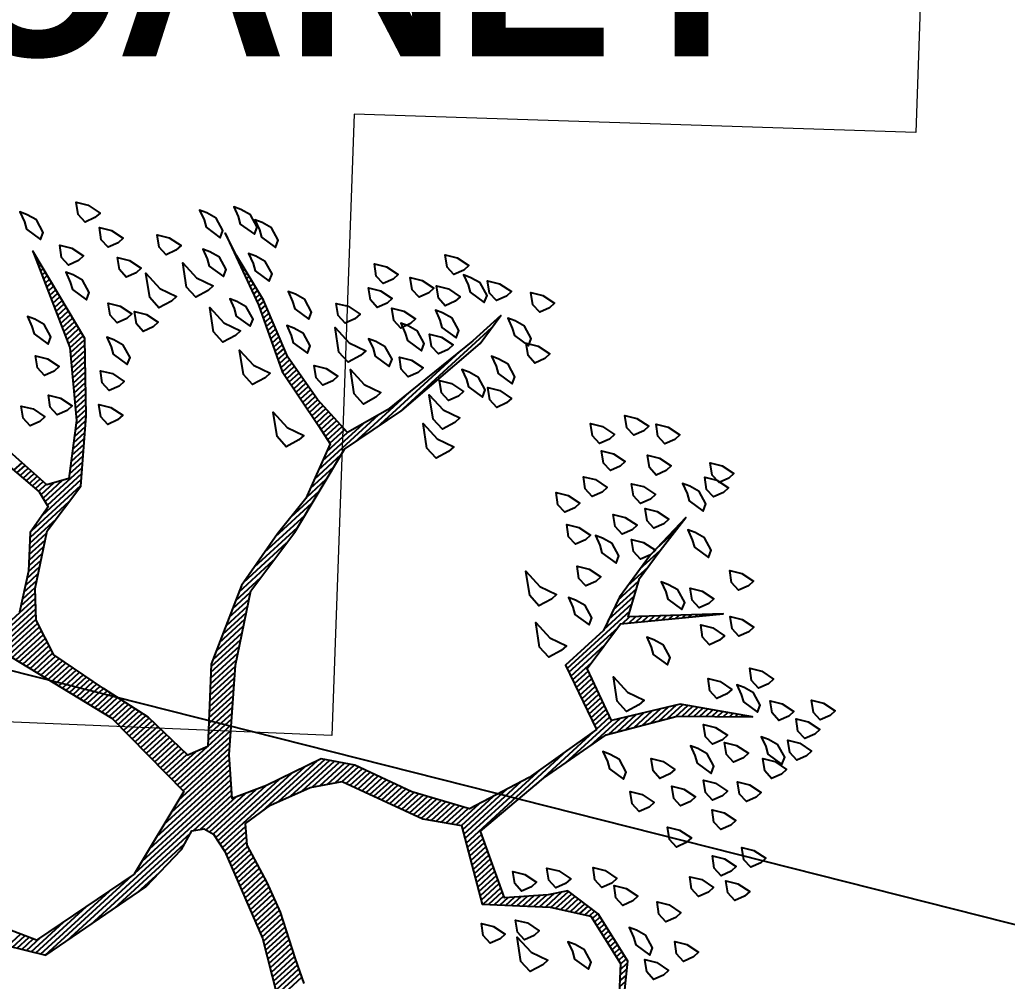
# Model space of a CAD drawing. Header units: metres. Extents: x 2 to 659295185, y -28 to 1124222152.
# Drawn here: x 654929.99 to 654945.86, y 1123163.81 to 1123179.27 of the extents above; entities that cross this region are included whole.
import ezdxf

# ---------------------------------------------------------------- set-up
doc = ezdxf.new("R2010")
doc.units = ezdxf.units.M
doc.header["$MEASUREMENT"] = 0
doc.layers.get('0').update_dxf_attribs({"linetype": 'CONTINUOUS'})
for name, color, linetype in [('Arboles', 3, 'CONTINUOUS'), ('FORMATO', 7, 'CONTINUOUS'), ('MANZANA', 30, 'CONTINUOUS')]:
    doc.layers.add(name, color=color, linetype=linetype)
doc.layers.add('LIMITE 2017 IGVSB', color=7, linetype='CONTINUOUS', lineweight=120)
doc.styles.add('BL', font='BOLD.SHX', dxfattribs={"height": 1.5})

# ---------------------------------------------------------------- blocks, each defined once
blk = doc.blocks.new('*X2402')
at = {"color": 0}
for p, q in [((18.3261, 17.81), (18.3296, 17.81)), ((18.33, 17.82), (18.3316, 17.82)), ((18.3182, 17.79), (18.3254, 17.79)), ((18.3221, 17.8), (18.3275, 17.8)), ((18.3104, 17.77), (18.3213, 17.77)), ((18.3143, 17.78), (18.3234, 17.78)), ((18.2986, 17.74), (18.3151, 17.74)), ((18.3025, 17.75), (18.3171, 17.75)), ((18.3064, 17.76), (18.3192, 17.76)), ((18.2907, 17.72), (18.3109, 17.72)), ((18.2946, 17.73), (18.313, 17.73)), ((18.2789, 17.69), (18.3047, 17.69)), ((18.2829, 17.7), (18.3068, 17.7)), ((18.2868, 17.71), (18.3089, 17.71)), ((18.2711, 17.67), (18.3006, 17.67)), ((18.275, 17.68), (18.3027, 17.68)), ((18.2593, 17.64), (18.2944, 17.64)), ((18.2632, 17.65), (18.2965, 17.65)), ((18.2671, 17.66), (18.2985, 17.66)), ((18.2514, 17.62), (18.2903, 17.62)), ((18.2554, 17.63), (18.2923, 17.63)), ((18.2394, 17.59), (18.284, 17.59)), ((18.2436, 17.6), (18.2861, 17.6)), ((18.2475, 17.61), (18.2882, 17.61)), ((18.2241, 17.57), (18.2717, 17.57)), ((18.2317, 17.58), (18.2805, 17.58)), ((18.2011, 17.54), (18.2452, 17.54)), ((18.2088, 17.55), (18.254, 17.55)), ((18.2164, 17.56), (18.2628, 17.56)), ((18.1858, 17.52), (18.2276, 17.52)), ((18.1935, 17.53), (18.2364, 17.53)), ((18.7099, 17.52), (18.7105, 17.52)), ((18.7131, 17.53), (18.7134, 17.53)), ((18.1706, 17.5), (18.2099, 17.5)), ((18.1782, 17.51), (18.2187, 17.51)), ((18.7035, 17.5), (18.7048, 17.5)), ((18.7067, 17.51), (18.7077, 17.51)), ((18.1476, 17.47), (18.1834, 17.47)), ((18.1553, 17.48), (18.1923, 17.48)), ((18.1629, 17.49), (18.2011, 17.49)), ((18.694, 17.47), (18.6971, 17.47)), ((18.6971, 17.48), (18.6991, 17.48)), ((18.7003, 17.49), (18.7019, 17.49)), ((17.9316, 17.46), (17.9593, 17.46)), ((17.9329, 17.45), (17.9604, 17.45)), ((18.1323, 17.45), (18.1658, 17.45)), ((18.14, 17.46), (18.1746, 17.46)), ((18.6876, 17.45), (18.6931, 17.45)), ((18.6908, 17.46), (18.6951, 17.46)), ((17.9342, 17.44), (17.9614, 17.44)), ((17.9355, 17.43), (17.9624, 17.43)), ((17.9368, 17.42), (17.9635, 17.42)), ((18.0985, 17.42), (18.136, 17.42)), ((18.1103, 17.43), (18.1467, 17.43)), ((18.1221, 17.44), (18.157, 17.44)), ((18.6781, 17.42), (18.6871, 17.42)), ((18.6812, 17.43), (18.6891, 17.43)), ((18.6844, 17.44), (18.6911, 17.44)), ((17.9381, 17.41), (17.9645, 17.41)), ((17.9394, 17.4), (17.9655, 17.4)), ((18.0748, 17.4), (18.1146, 17.4)), ((18.0867, 17.41), (18.1253, 17.41)), ((18.6717, 17.4), (18.6831, 17.4)), ((18.6749, 17.41), (18.6851, 17.41)), ((17.9407, 17.39), (17.9666, 17.39)), ((17.9407, 17.37), (17.984, 17.37)), ((17.942, 17.38), (17.9676, 17.38)), ((18.0394, 17.37), (18.0824, 17.37)), ((18.0512, 17.38), (18.0931, 17.38)), ((18.063, 17.39), (18.1038, 17.39)), ((18.6621, 17.37), (18.6771, 17.37)), ((18.6653, 17.38), (18.6791, 17.38)), ((18.6685, 17.39), (18.6811, 17.39)), ((17.9367, 17.35), (18.061, 17.35)), ((17.9387, 17.36), (18.004, 17.36)), ((18.0276, 17.36), (18.0717, 17.36)), ((18.6555, 17.35), (18.6727, 17.35)), ((18.659, 17.36), (18.6751, 17.36)), ((17.8637, 17.32), (18.0288, 17.32)), ((17.9087, 17.33), (18.0396, 17.33)), ((17.9347, 17.34), (18.0503, 17.34)), ((18.6429, 17.32), (18.6621, 17.32)), ((18.6471, 17.33), (18.6656, 17.33)), ((18.6513, 17.34), (18.6692, 17.34)), ((17.8387, 17.3), (17.9283, 17.3)), ((17.8487, 17.31), (17.9816, 17.31)), ((18.6345, 17.3), (18.6551, 17.3)), ((18.6387, 17.31), (18.6586, 17.31)), ((17.8187, 17.28), (17.873, 17.28)), ((17.8287, 17.29), (17.887, 17.29)), ((18.626, 17.28), (18.648, 17.28)), ((18.6303, 17.29), (18.6515, 17.29)), ((17.7884, 17.25), (17.831, 17.25)), ((17.7987, 17.26), (17.845, 17.26)), ((17.8087, 17.27), (17.859, 17.27)), ((18.6134, 17.25), (18.6374, 17.25)), ((18.6176, 17.26), (18.6409, 17.26)), ((18.6218, 17.27), (18.6445, 17.27)), ((17.7599, 17.23), (17.803, 17.23)), ((17.7741, 17.24), (17.817, 17.24)), ((18.605, 17.23), (18.6303, 17.23)), ((18.6092, 17.24), (18.6339, 17.24)), ((17.717, 17.2), (17.7653, 17.2)), ((17.7313, 17.21), (17.775, 17.21)), ((17.7456, 17.22), (17.789, 17.22)), ((18.5924, 17.2), (18.6215, 17.2)), ((18.5966, 17.21), (18.6233, 17.21)), ((18.6008, 17.22), (18.6268, 17.22)), ((17.5939, 17.19), (17.7568, 17.19)), ((17.5968, 17.18), (17.7482, 17.18)), ((18.5868, 17.18), (18.6189, 17.18)), ((18.5884, 17.19), (18.6202, 17.19)), ((17.5998, 17.17), (17.7396, 17.17)), ((17.6027, 17.16), (17.731, 17.16)), ((17.6056, 17.15), (17.7225, 17.15)), ((18.5821, 17.15), (18.6149, 17.15)), ((18.5837, 17.16), (18.6162, 17.16)), ((18.5853, 17.17), (18.6175, 17.17)), ((17.6085, 17.14), (17.7189, 17.14)), ((17.6115, 17.13), (17.7161, 17.13)), ((18.5789, 17.13), (18.6122, 17.13)), ((18.5805, 17.14), (18.6135, 17.14)), ((17.6144, 17.12), (17.7134, 17.12)), ((17.6173, 17.11), (17.7107, 17.11)), ((17.6203, 17.1), (17.7079, 17.1)), ((18.5742, 17.1), (18.6082, 17.1)), ((18.5758, 17.11), (18.6095, 17.11)), ((18.5774, 17.12), (18.6109, 17.12)), ((17.6232, 17.09), (17.7052, 17.09)), ((17.6261, 17.08), (17.7025, 17.08)), ((18.571, 17.08), (18.6056, 17.08)), ((18.5726, 17.09), (18.6069, 17.09)), ((17.629, 17.07), (17.6998, 17.07)), ((17.632, 17.06), (17.697, 17.06)), ((17.6349, 17.05), (17.6968, 17.05)), ((18.5663, 17.05), (18.6056, 17.05)), ((18.5679, 17.06), (18.6056, 17.06)), ((18.5695, 17.07), (18.6056, 17.07)), ((17.6378, 17.04), (17.6992, 17.04)), ((17.6407, 17.03), (17.7015, 17.03)), ((18.5632, 17.03), (18.6056, 17.03)), ((18.5647, 17.04), (18.6056, 17.04)), ((17.6437, 17.02), (17.7039, 17.02)), ((17.6466, 17.01), (17.7062, 17.01)), ((18.5598, 17.01), (18.6056, 17.01)), ((18.5615, 17.02), (18.6056, 17.02)), ((17.6495, 17), (17.7086, 17)), ((17.6524, 16.99), (17.7109, 16.99)), ((17.6554, 16.98), (17.7133, 16.98)), ((18.5548, 16.98), (18.6056, 16.98)), ((18.5565, 16.99), (18.6056, 16.99)), ((18.5582, 17), (18.6056, 17)), ((17.6583, 16.97), (17.7156, 16.97)), ((17.6612, 16.96), (17.718, 16.96)), ((18.5125, 16.96), (18.6485, 16.96)), ((18.5353, 16.97), (18.6056, 16.97)), ((17.6642, 16.95), (17.7204, 16.95)), ((17.6671, 16.94), (17.7227, 16.94)), ((17.67, 16.93), (17.7251, 16.93)), ((18.4439, 16.93), (18.523, 16.93)), ((18.4668, 16.94), (18.5567, 16.94)), ((18.4896, 16.95), (18.6918, 16.95)), ((18.6009, 16.94), (18.7864, 16.94)), ((18.6675, 16.93), (18.9464, 16.93)), ((17.6729, 16.92), (17.7274, 16.92)), ((17.6759, 16.91), (17.7298, 16.91)), ((18.3608, 16.91), (18.4555, 16.91)), ((18.4211, 16.92), (18.4892, 16.92)), ((18.7342, 16.92), (19.0449, 16.92)), ((17.6788, 16.9), (17.7324, 16.9)), ((17.6817, 16.89), (17.7351, 16.89)), ((17.6846, 16.88), (17.7378, 16.88)), ((18.2095, 16.88), (18.3542, 16.88)), ((18.2545, 16.89), (18.388, 16.89)), ((18.2995, 16.9), (18.4217, 16.9)), ((17.6876, 16.87), (17.7404, 16.87)), ((17.6905, 16.86), (17.7431, 16.86)), ((18.1392, 16.86), (18.2561, 16.86)), ((18.1645, 16.87), (18.3086, 16.87)), ((17.6934, 16.85), (17.7458, 16.85)), ((17.6957, 16.84), (17.7484, 16.84)), ((17.6961, 16.83), (17.7511, 16.83)), ((18.0792, 16.83), (18.1463, 16.83)), ((18.0992, 16.84), (18.1601, 16.84)), ((18.1192, 16.85), (18.2036, 16.85)), ((17.6964, 16.82), (17.7538, 16.82)), ((17.6967, 16.81), (17.7564, 16.81)), ((18.0392, 16.81), (18.1186, 16.81)), ((18.0592, 16.82), (18.1324, 16.82)), ((17.6971, 16.8), (17.7591, 16.8)), ((17.6974, 16.79), (17.7618, 16.79)), ((17.9992, 16.79), (18.0909, 16.79)), ((18.0192, 16.8), (18.1047, 16.8)), ((17.6977, 16.78), (17.7639, 16.78)), ((17.6981, 16.77), (17.7645, 16.77)), ((17.6984, 16.76), (17.7651, 16.76)), ((17.9535, 16.76), (18.0494, 16.76)), ((17.9635, 16.77), (18.0632, 16.77)), ((17.9792, 16.78), (18.0771, 16.78)), ((17.6987, 16.75), (17.7657, 16.75)), ((17.6991, 16.74), (17.7664, 16.74)), ((17.9335, 16.74), (18.0217, 16.74)), ((17.9435, 16.75), (18.0355, 16.75)), ((17.6994, 16.73), (17.767, 16.73)), ((17.6997, 16.72), (17.7676, 16.72)), ((17.7001, 16.71), (17.7682, 16.71)), ((17.9035, 16.71), (17.9873, 16.71)), ((17.9135, 16.72), (17.9979, 16.72)), ((17.9235, 16.73), (18.0084, 16.73)), ((17.7004, 16.7), (17.7689, 16.7)), ((17.7007, 16.69), (17.7695, 16.69)), ((17.8835, 16.69), (17.9662, 16.69)), ((17.8935, 16.7), (17.9768, 16.7)), ((17.7011, 16.68), (17.7701, 16.68)), ((17.7014, 16.67), (17.7707, 16.67)), ((17.7017, 16.66), (17.7714, 16.66)), ((17.8535, 16.66), (17.9345, 16.66)), ((17.8635, 16.67), (17.9451, 16.67)), ((17.8735, 16.68), (17.9556, 16.68)), ((17.7021, 16.65), (17.772, 16.65)), ((17.7024, 16.64), (17.7924, 16.64)), ((17.8335, 16.64), (17.9134, 16.64)), ((17.8435, 16.65), (17.924, 16.65)), ((17.7027, 16.63), (17.8224, 16.63)), ((17.7031, 16.62), (17.8923, 16.62)), ((17.7034, 16.61), (17.8818, 16.61)), ((17.8235, 16.63), (17.9029, 16.63)), ((17.1231, 16.6), (17.1663, 16.6)), ((17.1297, 16.59), (17.1713, 16.59)), ((17.7037, 16.6), (17.8712, 16.6)), ((17.7041, 16.59), (17.8606, 16.59)), ((17.1364, 16.58), (17.1763, 16.58)), ((17.1431, 16.57), (17.1813, 16.57)), ((17.1497, 16.56), (17.1971, 16.56)), ((17.6123, 16.56), (17.8338, 16.56)), ((17.646, 16.57), (17.8418, 16.57)), ((17.6798, 16.58), (17.8501, 16.58)), ((17.1564, 16.55), (17.2651, 16.55)), ((17.163, 16.54), (17.3331, 16.54)), ((17.5448, 16.54), (17.8178, 16.54)), ((17.5785, 16.55), (17.8258, 16.55)), ((17.1697, 16.53), (17.401, 16.53)), ((17.1764, 16.52), (17.469, 16.52)), ((17.4773, 16.52), (17.8018, 16.52)), ((17.511, 16.53), (17.8098, 16.53)), ((17.2412, 16.51), (17.7938, 16.51)), ((17.3112, 16.5), (17.6466, 16.5)), ((17.3812, 16.49), (17.6166, 16.49)), ((17.6564, 16.5), (17.7858, 16.5)), ((17.6714, 16.49), (17.7899, 16.49)), ((17.4512, 16.48), (17.5245, 16.48)), ((17.6804, 16.48), (17.8149, 16.48)), ((17.6837, 16.47), (17.8399, 16.47)), ((17.6839, 16.44), (17.9326, 16.44)), ((17.6855, 16.45), (17.8986, 16.45)), ((17.687, 16.46), (17.8649, 16.46)), ((17.6805, 16.42), (17.7592, 16.42)), ((17.6822, 16.43), (17.9666, 16.43)), ((17.8145, 16.42), (18.0006, 16.42)), ((17.6722, 16.39), (17.7352, 16.39)), ((17.6757, 16.4), (17.7432, 16.4)), ((17.6789, 16.41), (17.7512, 16.41)), ((17.8617, 16.41), (18.0157, 16.41)), ((17.8916, 16.4), (18.0232, 16.4)), ((17.9216, 16.39), (18.0307, 16.39)), ((17.6653, 16.37), (17.7264, 16.37)), ((17.6687, 16.38), (17.7289, 16.38)), ((17.9473, 16.38), (18.0382, 16.38)), ((17.9633, 16.37), (18.0457, 16.37)), ((17.6549, 16.34), (17.7189, 16.34)), ((17.6584, 16.35), (17.7214, 16.35)), ((17.6618, 16.36), (17.7239, 16.36)), ((17.9793, 16.36), (18.0532, 16.36)), ((17.9953, 16.35), (18.0607, 16.35)), ((18.0106, 16.34), (18.0651, 16.34)), ((17.648, 16.32), (17.7139, 16.32)), ((17.6514, 16.33), (17.7164, 16.33)), ((18.0147, 16.33), (18.0692, 16.33)), ((18.0189, 16.32), (18.0733, 16.32)), ((17.6411, 16.3), (17.7089, 16.3)), ((17.6445, 16.31), (17.7114, 16.31)), ((18.0231, 16.31), (18.0774, 16.31)), ((18.0272, 16.3), (18.0816, 16.3)), ((17.6307, 16.27), (17.7005, 16.27)), ((17.6341, 16.28), (17.7038, 16.28)), ((17.6376, 16.29), (17.7064, 16.29)), ((18.0314, 16.29), (18.0857, 16.29)), ((18.0356, 16.28), (18.0898, 16.28)), ((18.0397, 16.27), (18.0939, 16.27)), ((17.6237, 16.25), (17.6938, 16.25)), ((17.6272, 16.26), (17.6971, 16.26)), ((18.0439, 16.26), (18.098, 16.26)), ((18.0481, 16.25), (18.1021, 16.25)), ((17.6134, 16.22), (17.6838, 16.22)), ((17.6168, 16.23), (17.6871, 16.23)), ((17.6203, 16.24), (17.6905, 16.24)), ((18.0522, 16.24), (18.1063, 16.24)), ((18.0564, 16.23), (18.1104, 16.23)), ((18.0606, 16.22), (18.1145, 16.22)), ((18.8615, 16.22), (18.9295, 16.22)), ((18.9115, 16.23), (18.9795, 16.23)), ((18.9759, 16.24), (19.0395, 16.24)), ((17.6064, 16.2), (17.6766, 16.2)), ((17.6099, 16.21), (17.6805, 16.21)), ((18.0647, 16.21), (18.1186, 16.21)), ((18.0689, 16.2), (18.1236, 16.2)), ((18.7941, 16.2), (18.873, 16.2)), ((18.8191, 16.21), (18.8896, 16.21)), ((17.5928, 16.17), (17.6627, 16.17)), ((17.5981, 16.18), (17.6673, 16.18)), ((17.603, 16.19), (17.6719, 16.19)), ((18.0731, 16.19), (18.1296, 16.19)), ((18.0772, 16.18), (18.1356, 16.18)), ((18.0814, 16.17), (18.1416, 16.17)), ((18.6114, 16.17), (18.823, 16.17)), ((18.7441, 16.18), (18.8396, 16.18)), ((18.7691, 16.19), (18.8563, 16.19)), ((17.5821, 16.15), (17.6535, 16.15)), ((17.5874, 16.16), (17.6581, 16.16)), ((18.0856, 16.16), (18.1476, 16.16)), ((18.0897, 16.15), (18.1536, 16.15)), ((18.6054, 16.15), (18.7201, 16.15)), ((18.6084, 16.16), (18.7734, 16.16)), ((18.7869, 16.16), (18.812, 16.16)), ((18.8002, 16.15), (18.8237, 16.15)), ((17.5661, 16.12), (17.6396, 16.12)), ((17.5714, 16.13), (17.6443, 16.13)), ((17.5768, 16.14), (17.6489, 16.14)), ((18.0939, 16.14), (18.1596, 16.14)), ((18.1004, 16.13), (18.1656, 16.13)), ((18.1082, 16.12), (18.1716, 16.12)), ((18.5964, 16.12), (18.6429, 16.12)), ((18.5994, 16.13), (18.6461, 16.13)), ((18.6024, 16.14), (18.6667, 16.14)), ((18.8135, 16.14), (18.8354, 16.14)), ((18.8269, 16.13), (18.847, 16.13)), ((18.8402, 16.12), (18.8587, 16.12)), ((17.5554, 16.1), (17.6304, 16.1)), ((17.5608, 16.11), (17.635, 16.11)), ((18.116, 16.11), (18.1776, 16.11)), ((18.1237, 16.1), (18.1836, 16.1)), ((18.5904, 16.1), (18.6367, 16.1)), ((18.5934, 16.11), (18.6398, 16.11)), ((18.8535, 16.11), (18.8704, 16.11)), ((18.8669, 16.1), (18.882, 16.1)), ((17.5448, 16.08), (17.6216, 16.08)), ((17.5501, 16.09), (17.6259, 16.09)), ((18.1315, 16.09), (18.1896, 16.09)), ((18.1393, 16.08), (18.1956, 16.08)), ((18.5844, 16.08), (18.6304, 16.08)), ((18.5874, 16.09), (18.6336, 16.09)), ((18.8802, 16.09), (18.8937, 16.09)), ((18.8935, 16.08), (18.9054, 16.08)), ((17.5234, 16.05), (17.6088, 16.05)), ((17.5341, 16.06), (17.6131, 16.06)), ((17.5394, 16.07), (17.6174, 16.07)), ((18.1471, 16.07), (18.2239, 16.07)), ((18.1497, 16.05), (18.2999, 16.05)), ((18.1549, 16.06), (18.2619, 16.06)), ((18.5754, 16.05), (18.6211, 16.05)), ((18.5784, 16.06), (18.6242, 16.06)), ((18.5814, 16.07), (18.6273, 16.07)), ((18.9069, 16.07), (18.917, 16.07)), ((18.9202, 16.06), (18.9287, 16.06)), ((18.9335, 16.05), (18.9404, 16.05)), ((18.1392, 16.03), (18.3946, 16.03)), ((18.1444, 16.04), (18.3379, 16.04)), ((18.5694, 16.03), (18.6148, 16.03)), ((18.5724, 16.04), (18.6179, 16.04)), ((18.9469, 16.04), (18.952, 16.04)), ((18.9602, 16.03), (18.9637, 16.03)), ((18.1235, 16), (18.173, 16)), ((18.1287, 16.01), (18.1773, 16.01)), ((18.1339, 16.02), (18.4746, 16.02)), ((18.3591, 16.01), (18.5546, 16.01)), ((18.4501, 16), (18.6064, 16)), ((18.5634, 16.01), (18.6086, 16.01)), ((18.5664, 16.02), (18.6117, 16.02)), ((18.9735, 16.02), (18.9754, 16.02)), ((18.9869, 16.01), (18.987, 16.01)), ((18.113, 15.98), (18.1646, 15.98)), ((18.1182, 15.99), (18.1688, 15.99)), ((18.5234, 15.99), (18.6244, 15.99)), ((18.5781, 15.98), (18.6424, 15.98)), ((18.0973, 15.95), (18.152, 15.95)), ((18.1025, 15.96), (18.1562, 15.96)), ((18.1077, 15.97), (18.1604, 15.97)), ((18.5971, 15.97), (18.6604, 15.97)), ((18.6161, 15.96), (18.6784, 15.96)), ((18.6351, 15.95), (18.6964, 15.95)), ((18.0868, 15.93), (18.1436, 15.93)), ((18.092, 15.94), (18.1478, 15.94)), ((18.6541, 15.94), (18.7144, 15.94)), ((18.6731, 15.93), (18.7324, 15.93)), ((18.0711, 15.9), (18.1309, 15.9)), ((18.0763, 15.91), (18.1351, 15.91)), ((18.0816, 15.92), (18.1394, 15.92)), ((18.6921, 15.92), (18.7504, 15.92)), ((18.7111, 15.91), (18.7628, 15.91)), ((18.7301, 15.9), (18.7704, 15.9)), ((18.0627, 15.88), (18.1225, 15.88)), ((18.0658, 15.89), (18.1267, 15.89)), ((18.7421, 15.89), (18.7781, 15.89)), ((18.7528, 15.88), (18.7857, 15.88)), ((18.0727, 15.87), (18.1183, 15.87)), ((18.0827, 15.86), (18.1141, 15.86)), ((18.0927, 15.85), (18.1197, 15.85)), ((18.7634, 15.87), (18.7934, 15.87)), ((18.7741, 15.86), (18.801, 15.86)), ((18.7848, 15.85), (18.8087, 15.85)), ((18.1027, 15.84), (18.1322, 15.84)), ((18.1127, 15.83), (18.1447, 15.83)), ((18.7954, 15.84), (18.8163, 15.84)), ((18.8061, 15.83), (18.824, 15.83)), ((18.1227, 15.82), (18.1572, 15.82)), ((18.1327, 15.81), (18.1697, 15.81)), ((18.8168, 15.82), (18.8316, 15.82)), ((18.8274, 15.81), (18.8393, 15.81)), ((18.1427, 15.8), (18.1822, 15.8)), ((18.1527, 15.79), (18.1947, 15.79)), ((18.1627, 15.78), (18.2105, 15.78)), ((18.8381, 15.8), (18.8469, 15.8)), ((18.8488, 15.79), (18.8545, 15.79)), ((18.8594, 15.78), (18.8622, 15.78)), ((18.1727, 15.77), (18.2271, 15.77)), ((18.182, 15.76), (18.2403, 15.76)), ((18.189, 15.75), (18.2422, 15.75)), ((18.196, 15.74), (18.244, 15.74)), ((18.203, 15.73), (18.2458, 15.73)), ((18.21, 15.72), (18.2476, 15.72)), ((18.217, 15.71), (18.2494, 15.71)), ((18.224, 15.7), (18.2512, 15.7)), ((18.231, 15.69), (18.2531, 15.69)), ((18.238, 15.68), (18.2549, 15.68)), ((18.2367, 15.66), (18.2553, 15.66)), ((18.2385, 15.67), (18.2567, 15.67)), ((18.231, 15.63), (18.2497, 15.63)), ((18.2329, 15.64), (18.2515, 15.64)), ((18.2348, 15.65), (18.2534, 15.65)), ((18.2273, 15.61), (18.2459, 15.61)), ((18.2292, 15.62), (18.2478, 15.62)), ((18.2235, 15.59), (18.2422, 15.59)), ((18.2254, 15.6), (18.244, 15.6)), ((18.2179, 15.56), (18.2365, 15.56)), ((18.2198, 15.57), (18.2384, 15.57)), ((18.2217, 15.58), (18.2403, 15.58)), ((18.2132, 15.54), (18.2328, 15.54)), ((18.216, 15.55), (18.2347, 15.55)), ((18.1832, 15.51), (18.2059, 15.51)), ((18.1932, 15.52), (18.2171, 15.52)), ((18.2032, 15.53), (18.2284, 15.53)), ((18.1732, 15.5), (18.1946, 15.5))]:
    blk.add_line(p, q, dxfattribs=at)
blk = doc.blocks.new('ARBUSTO6')
at = {"layer": 'Arboles', "color": 7}
for points in [[(-0.1493, 0.6841), (-0.0473, 0.3354), (-0.0388, 0.0803), (-0.2684, 0.0122), (-0.5575, 0.0548), (-0.6256, 0.1908)], [(-0.6511, 0.1398), (-0.566, 0.0122), (-0.2684, -0.0303), (-0.1408, -0.0218), (-0.0898, -0.0048), (-0.0643, -0.0218), (-0.0558, -0.0473), (-0.0643, -0.0983), (-0.1408, -0.3194), (-0.2089, -0.447)], [(-0.1408, -0.4725), (-0.1153, -0.413), (-0.0643, -0.3024), (-0.0388, -0.2259), (-0.0133, -0.1238), (0.0207, -0.0813), (0.0973, -0.0898), (0.1993, -0.1238), (0.2674, -0.1663), (0.3524, -0.3704), (0.4119, -0.447), (0.3184, -0.6256), (0.4374, -0.7446), (0.497, -0.8297), (0.4715, -0.9657), (0.4034, -1.0338)], [(0.4119, -1.0423), (0.4885, -0.9742), (0.514, -0.8382), (0.497, -0.7446), (0.4544, -0.7191), (0.3694, -0.6511), (0.4374, -0.4895), (0.6415, -0.498), (0.8286, -0.5235), (0.9902, -0.6086), (1.1263, -0.7361), (1.0157, -0.5915), (0.8626, -0.5065), (0.9052, -0.3704), (1.0412, -0.3449), (1.2453, -0.498), (1.0667, -0.3449), (1.1518, -0.2939), (1.2368, -0.2769), (1.3389, -0.2599), (1.2113, -0.2684), (1.0837, -0.2939), (0.9987, -0.3279), (0.8711, -0.3279), (0.8201, -0.498), (0.616, -0.4725), (0.4544, -0.43), (0.3779, -0.3024), (0.3184, -0.1578), (0.2674, -0.0898), (0.1228, -0.0473), (0.0378, -0.0133), (0.1058, 0.0718), (0.2674, 0.2248), (0.4204, 0.3354), (0.599, 0.3694), (0.8286, 0.4374), (0.9987, 0.4119), (1.2538, 0.4034), (1.3389, 0.4204), (1.2453, 0.4204), (0.9732, 0.4374), (0.8626, 0.463), (0.8626, 0.5735), (0.8796, 0.7011), (0.9307, 0.8456), (0.9562, 0.9732), (0.9732, 1.0327), (0.9137, 0.8456), (0.8456, 0.6841), (0.8201, 0.5225), (0.8116, 0.4715), (0.6755, 0.4119), (0.565, 0.3949), (0.4119, 0.3609), (0.2248, 0.2674), (0.0803, 0.1228), (0.0293, 0.1398), (0.0207, 0.2759), (-0.0133, 0.4034), (-0.0473, 0.548), (-0.0218, 0.6415), (0.0293, 0.7011), (0.1483, 0.7861), (0.2844, 0.8116), (0.4119, 0.9307), (0.5395, 1.0753), (0.5905, 1.3219), (0.497, 1.0838), (0.3864, 0.9392), (0.2759, 0.8456), (0.2248, 0.8712), (0.1993, 1.1178)], [(0.1738, 1.0667), (0.1993, 0.8712), (0.1908, 0.8286), (0.1143, 0.8116), (0.0463, 0.7436), (-0.0388, 0.6841)]]:
    blk.add_lwpolyline(points, dxfattribs=at)
at = {"layer": 'Arboles'}
for points in [[(0.6245, 1.3899), (0.616, 1.3729), (0.6245, 1.3304), (0.6415, 1.3389), (0.65, 1.3729), (0.6415, 1.3984), (0.633, 1.4154)], [(0.7606, 1.2793), (0.7351, 1.2879), (0.7351, 1.3134), (0.7521, 1.3389), (0.7691, 1.3134), (0.7776, 1.2793)], [(0.6585, 1.2283), (0.633, 1.2368), (0.633, 1.2623), (0.65, 1.2879), (0.667, 1.2623), (0.6755, 1.2283)], [(0.7606, 1.1943), (0.7351, 1.2028), (0.7351, 1.2283), (0.7521, 1.2538), (0.7691, 1.2283), (0.7776, 1.1943)], [(0.6075, 1.2028), (0.599, 1.1858), (0.6075, 1.1433), (0.6245, 1.1518), (0.633, 1.1858), (0.6245, 1.2113), (0.616, 1.2283)], [(0.463, 1.1858), (0.4544, 1.1688), (0.463, 1.1263), (0.48, 1.1348), (0.4885, 1.1688), (0.48, 1.1943), (0.4715, 1.2113)], [(0.7436, 1.1093), (0.7181, 1.1178), (0.7181, 1.1433), (0.7351, 1.1688), (0.7521, 1.1433), (0.7606, 1.1093)], [(0.8541, 1.0838), (0.8286, 1.0923), (0.8286, 1.1178), (0.8456, 1.1433), (0.8626, 1.1178), (0.8711, 1.0838)], [(0.4289, 1.0667), (0.4034, 1.0753), (0.4034, 1.1008), (0.4204, 1.1263), (0.4374, 1.1008), (0.4459, 1.0667)], [(0.9562, 1.0923), (0.9477, 1.0753), (0.9562, 1.0327), (0.9732, 1.0412), (0.9817, 1.0753), (0.9732, 1.1008), (0.9647, 1.1178)], [(0.65, 1.0412), (0.6245, 1.0497), (0.6245, 1.0753), (0.6415, 1.1008), (0.6585, 1.0753), (0.667, 1.0412)], [(0.7606, 0.9987), (0.7266, 1.0072), (0.7266, 1.0412), (0.7606, 1.0923), (0.7606, 1.0412), (0.7776, 0.9987)], [(0.3184, 0.9987), (0.2929, 1.0072), (0.2929, 1.0327), (0.3099, 1.0582), (0.3269, 1.0327), (0.3354, 0.9987)], [(1.0242, 1.0412), (1.0157, 1.0242), (1.0242, 0.9817), (1.0412, 0.9902), (1.0497, 1.0242), (1.0412, 1.0497), (1.0327, 1.0667)], [(0.3864, 0.9732), (0.3609, 0.9817), (0.3609, 1.0072), (0.3779, 1.0327), (0.3949, 1.0072), (0.4034, 0.9732)], [(0.5735, 1.0157), (0.565, 0.9987), (0.5735, 0.9562), (0.5905, 0.9647), (0.599, 0.9987), (0.5905, 1.0242), (0.582, 1.0412)], [(0.6841, 0.9817), (0.6585, 0.9902), (0.6585, 1.0157), (0.6755, 1.0412), (0.6926, 1.0157), (0.7011, 0.9817)], [(0.8456, 0.9562), (0.8116, 0.9647), (0.8116, 0.9987), (0.8456, 1.0497), (0.8456, 0.9987), (0.8626, 0.9562)], [(0.8967, 1.0157), (0.8881, 0.9987), (0.8967, 0.9562), (0.9137, 0.9647), (0.9222, 0.9987), (0.9137, 1.0242), (0.9052, 1.0412)], [(1.0412, 0.9817), (1.0327, 0.9647), (1.0412, 0.9222), (1.0582, 0.9307), (1.0667, 0.9647), (1.0582, 0.9902), (1.0497, 1.0072)], [(0.5225, 0.9307), (0.497, 0.9392), (0.497, 0.9647), (0.514, 0.9902), (0.531, 0.9647), (0.5395, 0.9307)], [(0.9732, 0.9307), (0.9647, 0.9137), (0.9732, 0.8712), (0.9902, 0.8797), (0.9987, 0.9137), (0.9902, 0.9392), (0.9817, 0.9562)], [(0.463, 0.8712), (0.4374, 0.8797), (0.4374, 0.9052), (0.4544, 0.9307), (0.4715, 0.9052), (0.48, 0.8712)], [(0.8201, 0.8286), (0.7861, 0.8371), (0.7861, 0.8712), (0.8201, 0.9222), (0.8201, 0.8712), (0.8371, 0.8286)], [(0.8626, 0.8797), (0.8541, 0.8626), (0.8626, 0.8201), (0.8796, 0.8286), (0.8881, 0.8626), (0.8796, 0.8882), (0.8711, 0.9052)], [(0.9817, 0.7946), (0.9732, 0.7776), (0.9817, 0.7351), (0.9987, 0.7436), (1.0072, 0.7776), (0.9987, 0.8031), (0.9902, 0.8201)], [(0.8031, 0.7011), (0.7691, 0.7096), (0.7691, 0.7436), (0.8031, 0.7946), (0.8031, 0.7436), (0.8201, 0.7011)], [(0.9222, 0.7351), (0.9137, 0.7181), (0.9222, 0.6756), (0.9392, 0.6841), (0.9477, 0.7181), (0.9392, 0.7436), (0.9307, 0.7606)], [(1.0667, 0.6586), (1.0412, 0.6671), (1.0412, 0.6926), (1.0582, 0.7181), (1.0752, 0.6926), (1.0837, 0.6586)], [(1.2028, 0.6671), (1.1773, 0.6756), (1.1773, 0.7011), (1.1943, 0.7266), (1.2113, 0.7011), (1.2198, 0.6671)], [(1.1518, 0.633), (1.1263, 0.6415), (1.1263, 0.6671), (1.1433, 0.6926), (1.1603, 0.6671), (1.1688, 0.633)], [(1.0157, 0.582), (0.9817, 0.5905), (0.9817, 0.6245), (1.0157, 0.6756), (1.0157, 0.6245), (1.0327, 0.582)], [(0.9222, 0.582), (0.8967, 0.5905), (0.8967, 0.616), (0.9137, 0.6415), (0.9307, 0.616), (0.9392, 0.582)], [(1.2453, 0.582), (1.2198, 0.5905), (1.2198, 0.616), (1.2368, 0.6415), (1.2538, 0.616), (1.2623, 0.582)], [(0.7606, 0.531), (0.7266, 0.5395), (0.7266, 0.5735), (0.7606, 0.6245), (0.7606, 0.5735), (0.7776, 0.531)], [(1.1603, 0.5565), (1.1348, 0.565), (1.1348, 0.5905), (1.1518, 0.616), (1.1688, 0.5905), (1.1773, 0.5565)], [(1.3474, 0.565), (1.3218, 0.5735), (1.3218, 0.599), (1.3389, 0.6245), (1.3559, 0.599), (1.3644, 0.565)], [(1.0497, 0.5735), (1.0412, 0.5565), (1.0497, 0.514), (1.0667, 0.5225), (1.0752, 0.5565), (1.0667, 0.582), (1.0582, 0.599)], [(0.9732, 0.48), (0.9392, 0.4885), (0.9392, 0.5225), (0.9732, 0.5735), (0.9732, 0.5225), (0.9902, 0.48)], [(1.1348, 0.548), (1.1263, 0.531), (1.1348, 0.4885), (1.1518, 0.497), (1.1603, 0.531), (1.1518, 0.5565), (1.1433, 0.5735)], [(1.2793, 0.5225), (1.2538, 0.531), (1.2538, 0.5565), (1.2708, 0.582), (1.2878, 0.5565), (1.2963, 0.5225)], [(1.2198, 0.514), (1.2113, 0.497), (1.2198, 0.4545), (1.2368, 0.463), (1.2453, 0.497), (1.2368, 0.5225), (1.2283, 0.5395)], [(1.3304, 0.531), (1.3218, 0.514), (1.3304, 0.4715), (1.3474, 0.48), (1.3559, 0.514), (1.3474, 0.5395), (1.3389, 0.5565)], [(1.0922, 0.4545), (1.0667, 0.463), (1.0667, 0.4885), (1.0837, 0.514), (1.1007, 0.4885), (1.1092, 0.4545)], [(1.1858, 0.4459), (1.1603, 0.4545), (1.1603, 0.48), (1.1773, 0.5055), (1.1943, 0.48), (1.2028, 0.4459)], [(1.3814, 0.4459), (1.3559, 0.4545), (1.3559, 0.48), (1.3729, 0.5055), (1.3899, 0.48), (1.3984, 0.4459)], [(1.0752, 0.3014), (1.0412, 0.3099), (1.0412, 0.3439), (1.0752, 0.3949), (1.0752, 0.3439), (1.0922, 0.3014)], [(1.1263, 0.3439), (1.1007, 0.3524), (1.1007, 0.3779), (1.1178, 0.4034), (1.1348, 0.3779), (1.1433, 0.3439)], [(1.3389, 0.3779), (1.3304, 0.3609), (1.3389, 0.3184), (1.3559, 0.3269), (1.3644, 0.3609), (1.3559, 0.3864), (1.3474, 0.4034)], [(1.4409, 0.3524), (1.4154, 0.3609), (1.4154, 0.3864), (1.4324, 0.4119), (1.4494, 0.3864), (1.4579, 0.3524)], [(1.1688, 0.3609), (1.1603, 0.3439), (1.1688, 0.3014), (1.1858, 0.3099), (1.1943, 0.3439), (1.1858, 0.3694), (1.1773, 0.3864)], [(1.0157, 0.2589), (0.9817, 0.2674), (0.9817, 0.3014), (1.0157, 0.3524), (1.0157, 0.3014), (1.0327, 0.2589)], [(1.2453, 0.3354), (1.2368, 0.3184), (1.2453, 0.2759), (1.2623, 0.2844), (1.2708, 0.3184), (1.2623, 0.3439), (1.2538, 0.3609)], [(1.3474, 0.2674), (1.3218, 0.2759), (1.3218, 0.3014), (1.3389, 0.3269), (1.3559, 0.3014), (1.3644, 0.2674)], [(1.2028, 0.2504), (1.1773, 0.2589), (1.1773, 0.2844), (1.1943, 0.3099), (1.2113, 0.2844), (1.2198, 0.2504)], [(1.3304, 0.0122), (1.3048, 0.0207), (1.3048, 0.0463), (1.3218, 0.0718), (1.3389, 0.0463), (1.3474, 0.0122)], [(1.4069, -0.0303), (1.3814, -0.0218), (1.3814, 0.0037), (1.3984, 0.0292), (1.4154, 0.0037), (1.4239, -0.0303)], [(1.1518, -0.0558), (1.1263, -0.0473), (1.1263, -0.0218), (1.1433, 0.0037), (1.1603, -0.0218), (1.1688, -0.0558)], [(1.3048, -0.0558), (1.2793, -0.0473), (1.2793, -0.0218), (1.2963, 0.0037), (1.3133, -0.0218), (1.3218, -0.0558)], [(1.2283, -0.0728), (1.2028, -0.0643), (1.2028, -0.0388), (1.2198, -0.0133), (1.2368, -0.0388), (1.2453, -0.0728)], [(1.4494, -0.0983), (1.4239, -0.0898), (1.4239, -0.0643), (1.4409, -0.0388), (1.4579, -0.0643), (1.4664, -0.0983)], [(1.1178, -0.1323), (1.0922, -0.1238), (1.0922, -0.0983), (1.1092, -0.0728), (1.1263, -0.0983), (1.1348, -0.1323)], [(0.9562, -0.1834), (0.9222, -0.1748), (0.9222, -0.1408), (0.9562, -0.0898), (0.9562, -0.1408), (0.9732, -0.1834)], [(1.3814, -0.1408), (1.3559, -0.1323), (1.3559, -0.1068), (1.3729, -0.0813), (1.3899, -0.1068), (1.3984, -0.1408)], [(1.3048, -0.1663), (1.2793, -0.1578), (1.2793, -0.1323), (1.2963, -0.1068), (1.3133, -0.1323), (1.3218, -0.1663)], [(1.1348, -0.1663), (1.1263, -0.1834), (1.1348, -0.2259), (1.1518, -0.2174), (1.1603, -0.1834), (1.1518, -0.1578), (1.1433, -0.1408)], [(1.2198, -0.1919), (1.1943, -0.1834), (1.1943, -0.1578), (1.2113, -0.1323), (1.2283, -0.1578), (1.2368, -0.1919)], [(1.0667, -0.2259), (1.0412, -0.2174), (1.0412, -0.1919), (1.0582, -0.1663), (1.0752, -0.1919), (1.0837, -0.2259)], [(1.2878, -0.2344), (1.2623, -0.2259), (1.2623, -0.2004), (1.2793, -0.1748), (1.2963, -0.2004), (1.3048, -0.2344)], [(1.3814, -0.2174), (1.3729, -0.2344), (1.3814, -0.2769), (1.3984, -0.2684), (1.4069, -0.2344), (1.3984, -0.2089), (1.3899, -0.1919)], [(0.8881, -0.2939), (0.8541, -0.2854), (0.8541, -0.2514), (0.8881, -0.2004), (0.8881, -0.2514), (0.9052, -0.2939)], [(0.9817, -0.2344), (0.9732, -0.2514), (0.9817, -0.2939), (0.9987, -0.2854), (1.0072, -0.2514), (0.9987, -0.2259), (0.9902, -0.2089)], [(1.2113, -0.2684), (1.1858, -0.2599), (1.1858, -0.2344), (1.2028, -0.2089), (1.2198, -0.2344), (1.2283, -0.2684)], [(1.4494, -0.2769), (1.4239, -0.2684), (1.4239, -0.2429), (1.4409, -0.2174), (1.4579, -0.2429), (1.4664, -0.2769)], [(1.4834, -0.2599), (1.4579, -0.2514), (1.4579, -0.2259), (1.4749, -0.2004), (1.4919, -0.2259), (1.5004, -0.2599)], [(1.3133, -0.3109), (1.3048, -0.3279), (1.3133, -0.3704), (1.3304, -0.3619), (1.3389, -0.3279), (1.3304, -0.3024), (1.3218, -0.2854)], [(1.1773, -0.3619), (1.1688, -0.3789), (1.1773, -0.4215), (1.1943, -0.413), (1.2028, -0.3789), (1.1943, -0.3534), (1.1858, -0.3364)], [(1.0582, -0.4385), (1.0497, -0.4555), (1.0582, -0.498), (1.0752, -0.4895), (1.0837, -0.4555), (1.0752, -0.43), (1.0667, -0.413)], [(1.2368, -0.4555), (1.2113, -0.447), (1.2113, -0.4215), (1.2283, -0.396), (1.2453, -0.4215), (1.2538, -0.4555)], [(0.9392, -0.5235), (0.9052, -0.515), (0.9052, -0.481), (0.9392, -0.43), (0.9392, -0.481), (0.9562, -0.5235)], [(1.3389, -0.4895), (1.3133, -0.481), (1.3133, -0.4555), (1.3304, -0.43), (1.3474, -0.4555), (1.3559, -0.4895)], [(1.1943, -0.5405), (1.1688, -0.532), (1.1688, -0.5065), (1.1858, -0.481), (1.2028, -0.5065), (1.2113, -0.5405)], [(1.2623, -0.5745), (1.2368, -0.566), (1.2368, -0.5405), (1.2538, -0.515), (1.2708, -0.5405), (1.2793, -0.5745)], [(0.7861, -0.5745), (0.7776, -0.5915), (0.7861, -0.6341), (0.8031, -0.6256), (0.8116, -0.5915), (0.8031, -0.566), (0.7946, -0.549)], [(1.1178, -0.6511), (1.0922, -0.6426), (1.0922, -0.6171), (1.1092, -0.5915), (1.1263, -0.6171), (1.1348, -0.6511)], [(0.4374, -0.6766), (0.4119, -0.6681), (0.4119, -0.6426), (0.4289, -0.6171), (0.4459, -0.6426), (0.4544, -0.6766)], [(0.2929, -0.7191), (0.2674, -0.7106), (0.2674, -0.6851), (0.2844, -0.6596), (0.3014, -0.6851), (0.3099, -0.7191)], [(0.8796, -0.7021), (0.8541, -0.6936), (0.8541, -0.6681), (0.8711, -0.6426), (0.8881, -0.6681), (0.8967, -0.7021)], [(1.1433, -0.6766), (1.1348, -0.6936), (1.1433, -0.7361), (1.1603, -0.7276), (1.1688, -0.6936), (1.1603, -0.6681), (1.1518, -0.6511)], [(1.2113, -0.7021), (1.1858, -0.6936), (1.1858, -0.6681), (1.2028, -0.6426), (1.2198, -0.6681), (1.2283, -0.7021)], [(0.5055, -0.7276), (0.48, -0.7191), (0.48, -0.6936), (0.497, -0.6681), (0.514, -0.6936), (0.5225, -0.7276)], [(0.7861, -0.7276), (0.7606, -0.7191), (0.7606, -0.6936), (0.7776, -0.6681), (0.7946, -0.6936), (0.8031, -0.7276)], [(0.9562, -0.7106), (0.9477, -0.7276), (0.9562, -0.7701), (0.9732, -0.7616), (0.9817, -0.7276), (0.9732, -0.7021), (0.9647, -0.6851)], [(1.0327, -0.7276), (1.0072, -0.7191), (1.0072, -0.6936), (1.0242, -0.6681), (1.0412, -0.6936), (1.0497, -0.7276)], [(0.3609, -0.7701), (0.3354, -0.7616), (0.3354, -0.7361), (0.3524, -0.7106), (0.3694, -0.7361), (0.3779, -0.7701)], [(0.8711, -0.7871), (0.8456, -0.7786), (0.8456, -0.7531), (0.8626, -0.7276), (0.8796, -0.7531), (0.8881, -0.7871)], [(0.3269, -0.8382), (0.2929, -0.8297), (0.2929, -0.7956), (0.3269, -0.7446), (0.3269, -0.7956), (0.3439, -0.8382)], [(0.5905, -0.8042), (0.565, -0.7956), (0.565, -0.7701), (0.582, -0.7446), (0.599, -0.7701), (0.6075, -0.8042)], [(1.0412, -0.7956), (1.0157, -0.7871), (1.0157, -0.7616), (1.0327, -0.7361), (1.0497, -0.7616), (1.0582, -0.7956)], [(1.1943, -0.7956), (1.1688, -0.7871), (1.1688, -0.7616), (1.1858, -0.7361), (1.2028, -0.7616), (1.2113, -0.7956)], [(0.9392, -0.8297), (0.9137, -0.8212), (0.9137, -0.7956), (0.9307, -0.7701), (0.9477, -0.7956), (0.9562, -0.8297)], [(0.7946, -0.8552), (0.7691, -0.8467), (0.7691, -0.8212), (0.7861, -0.7956), (0.8031, -0.8212), (0.8116, -0.8552)], [(1.1007, -0.8127), (1.0922, -0.8297), (1.1007, -0.8722), (1.1178, -0.8637), (1.1263, -0.8297), (1.1178, -0.8042), (1.1092, -0.7871)], [(1.2708, -0.8637), (1.2453, -0.8552), (1.2453, -0.8297), (1.2623, -0.8042), (1.2793, -0.8297), (1.2878, -0.8637)], [(0.599, -0.8722), (0.5735, -0.8637), (0.5735, -0.8382), (0.5905, -0.8127), (0.6075, -0.8382), (0.616, -0.8722)], [(0.9987, -0.8892), (0.9732, -0.8807), (0.9732, -0.8552), (0.9902, -0.8297), (1.0072, -0.8552), (1.0157, -0.8892)], [(1.0837, -0.8892), (1.0582, -0.8807), (1.0582, -0.8552), (1.0752, -0.8297), (1.0922, -0.8552), (1.1007, -0.8892)], [(1.2113, -0.8722), (1.1858, -0.8637), (1.1858, -0.8382), (1.2028, -0.8127), (1.2198, -0.8382), (1.2283, -0.8722)], [(0.4034, -0.8637), (0.3949, -0.8807), (0.4034, -0.9232), (0.4204, -0.9147), (0.4289, -0.8807), (0.4204, -0.8552), (0.4119, -0.8382)], [(0.9052, -0.8977), (0.8796, -0.8892), (0.8796, -0.8637), (0.8967, -0.8382), (0.9137, -0.8637), (0.9222, -0.8977)], [(1.1603, -0.8977), (1.1348, -0.8892), (1.1348, -0.8637), (1.1518, -0.8382), (1.1688, -0.8637), (1.1773, -0.8977)], [(0.5395, -0.9402), (0.531, -0.9572), (0.5395, -0.9997), (0.5565, -0.9912), (0.565, -0.9572), (0.5565, -0.9317), (0.548, -0.9147)], [(0.65, -0.9742), (0.6245, -0.9657), (0.6245, -0.9402), (0.6415, -0.9147), (0.6585, -0.9402), (0.667, -0.9742)], [(0.7521, -0.9827), (0.7266, -0.9742), (0.7266, -0.9487), (0.7436, -0.9232), (0.7606, -0.9487), (0.7691, -0.9827)], [(0.8286, -0.9827), (0.8031, -0.9742), (0.8031, -0.9487), (0.8201, -0.9232), (0.8371, -0.9487), (0.8456, -0.9827)], [(0.8967, -1.0168), (0.8711, -1.0082), (0.8711, -0.9827), (0.8881, -0.9572), (0.9052, -0.9827), (0.9137, -1.0168)], [(0.531, -1.0593), (0.5055, -1.0508), (0.5055, -1.0253), (0.5225, -0.9997), (0.5395, -1.0253), (0.548, -1.0593)], [(0.8116, -1.0508), (0.7861, -1.0423), (0.7861, -1.0168), (0.8031, -0.9912), (0.8201, -1.0168), (0.8286, -1.0508)], [(0.616, -1.0763), (0.5905, -1.0678), (0.5905, -1.0423), (0.6075, -1.0168), (0.6245, -1.0423), (0.633, -1.0763)]]:
    blk.add_lwpolyline(points, close=True, dxfattribs=at)
blk.add_blockref('*X2402', (-17.7429, -16.5069), dxfattribs=at)

msp = doc.modelspace()

# ---------------------------------------------------------------- linework, layer by layer
at = {"layer": 'LIMITE 2017 IGVSB', "lineweight": 0}
for p, q in [((654944.7488, 1123187.3166), (654944.3928, 1123177.4563)), ((654935.3665, 1123177.7527), (654935.0063, 1123167.7632)), ((654944.3928, 1123177.4563), (654935.3665, 1123177.7527)), ((654935.0063, 1123167.7632), (654926.2198, 1123168.1375))]:
    msp.add_line(p, q, dxfattribs=at)
at = {"layer": 'MANZANA'}
msp.add_lwpolyline([(654929.3473, 1123168.938), (654957.1661, 1123161.8953), (654967.0259, 1123193.2354), (654926.1781, 1123207.673), (654918.4311, 1123173.8679), (654929.3473, 1123168.938)], dxfattribs=at)
msp.add_lwpolyline([(654929.3473, 1123168.938), (654957.1661, 1123161.8953), (654967.0259, 1123193.2354), (654926.1781, 1123207.673), (654918.4311, 1123173.8679), (654929.3473, 1123168.938)], dxfattribs=at)

# ---------------------------------------------------------------- block references
at = {"layer": 'Arboles', "xscale": 6.47840009803131, "yscale": 6.47840009803131, "zscale": 6.47840009803131, "rotation": 42.49660342024684}
msp.add_blockref('ARBUSTO6', (654933.167, 1123166.6505), dxfattribs=at)

# ---------------------------------------------------------------- texts
at = {"layer": 'FORMATO', "linetype": 'Continuous', "ltscale": 0.001, "style": 'BL'}
msp.add_text('CANEY', height=2.82691, dxfattribs=at).set_placement((654928.8156, 1123178.6852, 1.9039))

doc.saveas('drawing.dxf')
